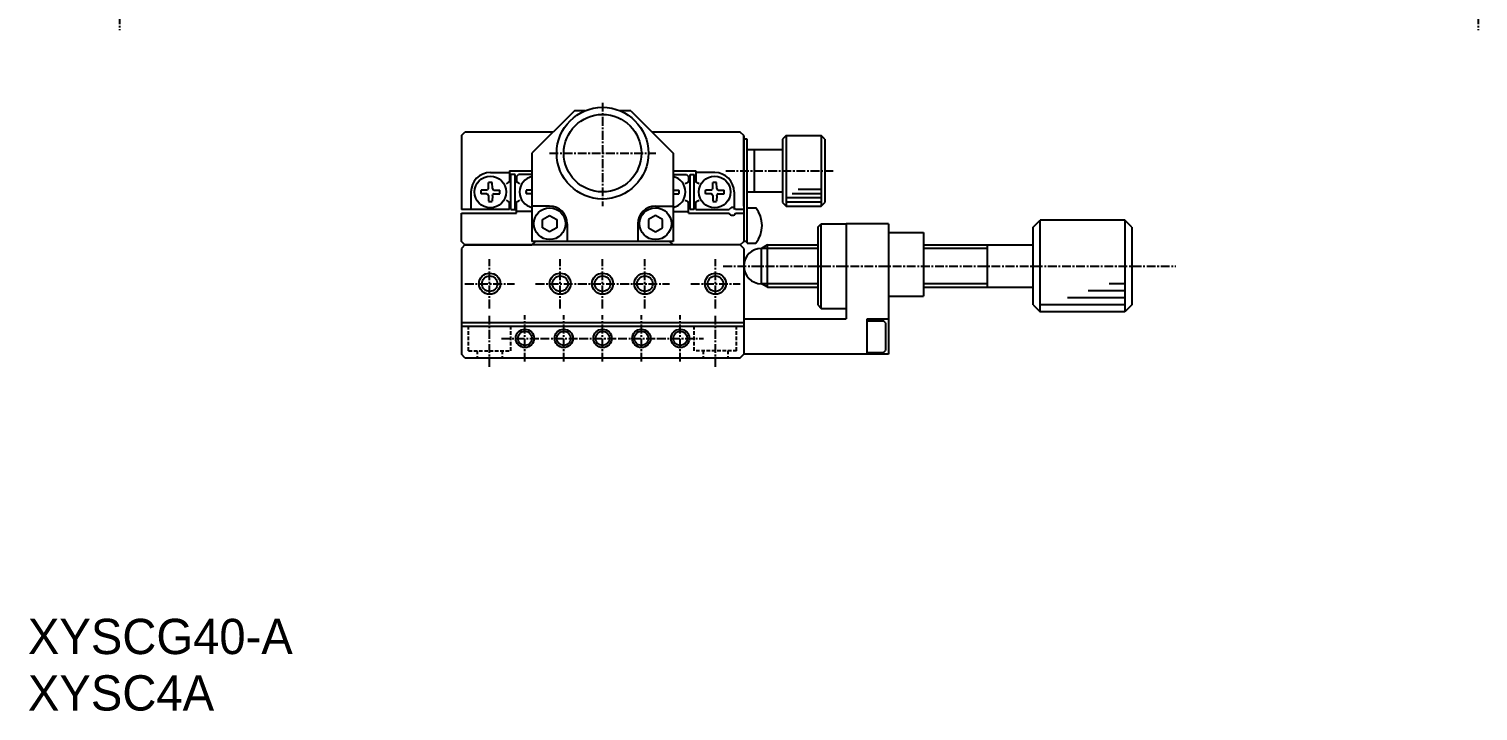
# Model space of a CAD drawing. Extents: x 692 to 913, y 45 to 335.
# Drawn here: x 693.7 to 899, y 44.9 to 141.6 of the extents above; entities that cross this region are included whole.
import ezdxf

# ---------------------------------------------------------------- set-up
doc = ezdxf.new("R2010")
doc.units = 0
doc.linetypes.add('CENTER', pattern=[2, 1.25, -0.25, 0.25, -0.25])
doc.linetypes.add('DASHED', pattern=[0.75, 0.5, -0.25])
doc.layers.get('0').update_dxf_attribs({"linetype": 'CONTINUOUS'})
doc.layers.add('CENTER', color=1, linetype='CENTER')

msp = doc.modelspace()

# ---------------------------------------------------------------- linework, layer by layer
at = {"color": 7, "linetype": 'CONTINUOUS'}
for p, q in [((770.98, 130.01), (764.98, 124.01)), ((772.48, 130.01), (770.98, 130.01)), ((778.98, 130.01), (777.48, 130.01)), ((778.98, 130.01), (784.98, 124.01)), ((754.98, 126.51), (755.48, 127.01)), ((754.98, 126.51), (754.98, 116.01)), ((767.98, 127.01), (755.48, 127.01)), ((794.48, 127.01), (781.98, 127.01)), ((794.98, 126.51), (794.48, 127.01)), ((794.98, 126.51), (794.98, 111.51)), ((794.98, 116.51), (794.98, 126.51)), ((795.48, 126.01), (794.98, 126.01)), ((795.48, 111.26), (795.48, 126.01)), ((800.98, 126.51), (800.48, 126.01)), ((800.48, 126.01), (800.48, 117.01)), ((800.98, 126.51), (805.98, 126.51)), ((800.98, 126.51), (800.98, 116.51)), ((806.48, 126.01), (805.98, 126.51)), ((805.98, 126.51), (805.98, 116.51)), ((806.48, 126.01), (806.48, 117.01)), ((764.98, 124.01), (764.98, 111.51)), ((784.98, 124.01), (784.98, 111.51)), ((795.48, 124.51), (800.48, 124.51)), ((796.48, 124.51), (796.48, 118.51)), ((759.08, 121.26), (761.78, 121.26)), ((761.78, 121.51), (761.78, 119.93)), ((761.78, 121.51), (764.98, 121.51)), ((784.98, 121.51), (788.18, 121.51)), ((788.18, 121.51), (788.18, 119.93)), ((790.88, 121.26), (788.18, 121.26)), ((758.81, 119.01), (758.82, 119.84)), ((759.36, 119.01), (759.34, 119.84)), ((762.58, 121.01), (761.98, 121.01)), ((761.98, 116.01), (761.98, 121.01)), ((762.58, 116.01), (762.58, 121.01)), ((762.78, 120.71), (763.08, 121.01)), ((762.78, 120.71), (762.78, 119.93)), ((764.98, 121.01), (763.08, 121.01)), ((784.98, 121.01), (786.88, 121.01)), ((786.88, 121.01), (787.18, 120.71)), ((787.18, 120.71), (787.18, 119.93)), ((787.38, 121.01), (787.98, 121.01)), ((787.38, 116.01), (787.38, 121.01)), ((787.98, 116.01), (787.98, 121.01)), ((790.61, 119.01), (790.62, 119.84)), ((791.16, 119.01), (791.14, 119.84)), ((756.33, 118.51), (756.33, 116.01)), ((758.6, 118.79), (757.76, 118.77)), ((758.6, 118.24), (757.76, 118.25)), ((758.6, 118.79), (758.73, 118.85)), ((758.6, 118.24), (758.73, 118.18)), ((758.81, 119.01), (758.73, 118.85)), ((758.81, 118.01), (758.73, 118.18)), ((758.81, 118.01), (758.82, 117.19)), ((759.36, 118.01), (759.34, 117.19)), ((759.36, 119.01), (759.43, 118.85)), ((759.36, 118.01), (759.43, 118.18)), ((759.56, 118.79), (759.43, 118.85)), ((759.56, 118.24), (759.43, 118.18)), ((759.56, 118.79), (760.41, 118.77)), ((759.56, 118.24), (760.41, 118.25)), ((761.78, 116.01), (761.78, 117.1)), ((762.78, 115.51), (762.78, 117.1)), ((765, 118.79), (764.16, 118.77)), ((765, 118.24), (764.16, 118.25)), ((784.96, 118.79), (785.81, 118.77)), ((784.96, 118.24), (785.81, 118.25)), ((787.18, 115.51), (787.18, 117.1)), ((788.18, 116.01), (788.18, 117.1)), ((790.4, 118.79), (789.56, 118.77)), ((790.4, 118.24), (789.56, 118.25)), ((790.4, 118.79), (790.53, 118.85)), ((790.4, 118.24), (790.53, 118.18)), ((790.61, 119.01), (790.53, 118.85)), ((790.61, 118.01), (790.53, 118.18)), ((790.61, 118.01), (790.62, 117.19)), ((791.16, 118.01), (791.14, 117.19)), ((791.16, 119.01), (791.23, 118.85)), ((791.16, 118.01), (791.23, 118.18)), ((791.36, 118.79), (791.23, 118.85)), ((791.36, 118.24), (791.23, 118.18)), ((791.36, 118.79), (792.21, 118.77)), ((791.36, 118.24), (792.21, 118.25)), ((793.63, 118.51), (793.63, 116.01)), ((795.48, 118.51), (800.48, 118.51)), ((761.78, 116.01), (754.98, 116.01)), ((754.98, 115.51), (762.78, 115.51)), ((754.98, 111.51), (754.98, 115.51)), ((761.98, 116.01), (762.58, 116.01)), ((764.98, 115.76), (762.78, 115.76)), ((767.48, 116.51), (764.98, 116.51)), ((766.48, 114.59), (767.48, 115.17)), ((767.48, 115.17), (768.48, 114.59)), ((782.48, 115.17), (781.48, 114.59)), ((782.48, 116.51), (784.98, 116.51)), ((783.48, 114.59), (782.48, 115.17)), ((784.98, 115.76), (787.18, 115.76)), ((787.18, 115.51), (792.92, 115.51)), ((787.98, 116.01), (787.38, 116.01)), ((788.18, 116.01), (792.92, 116.01)), ((794.98, 116.01), (793.84, 116.01)), ((793.84, 115.51), (794.98, 115.51)), ((795.48, 116.26), (796.71, 116.26)), ((800.48, 117.01), (800.98, 116.51)), ((800.98, 116.51), (805.98, 116.51)), ((805.98, 116.51), (806.48, 117.01)), ((766.48, 113.43), (766.48, 114.59)), ((767.48, 112.86), (766.48, 113.43)), ((768.48, 113.43), (767.48, 112.86)), ((768.48, 114.59), (768.48, 113.43)), ((769.98, 114.01), (769.98, 111.51)), ((779.98, 114.01), (779.98, 111.51)), ((781.48, 114.59), (781.48, 113.43)), ((781.48, 113.43), (782.48, 112.86)), ((782.48, 112.86), (783.48, 113.43)), ((783.48, 113.43), (783.48, 114.59)), ((805.48, 113.51), (805.98, 114.01)), ((805.48, 113.51), (805.48, 102.51)), ((805.98, 114.01), (809.48, 114.01)), ((809.48, 114.01), (809.48, 100.51)), ((815.48, 114.01), (809.48, 114.01)), ((815.48, 114.01), (815.48, 95.51)), ((835.98, 113.51), (836.98, 114.51)), ((835.98, 102.51), (835.98, 113.51)), ((848.98, 114.51), (836.98, 114.51)), ((849.98, 113.51), (848.98, 114.51)), ((849.98, 113.51), (849.98, 102.51)), ((755.48, 111.01), (754.98, 111.51)), ((755.48, 111.01), (754.98, 110.51)), ((794.48, 111.01), (755.48, 111.01)), ((755.48, 111.01), (764.98, 111.01)), ((764.98, 111.01), (765.48, 111.51)), ((784.98, 111.51), (764.98, 111.51)), ((784.98, 111.01), (784.48, 111.51)), ((794.48, 111.01), (784.98, 111.01)), ((794.48, 111.01), (794.98, 111.51)), ((794.98, 110.51), (794.48, 111.01)), ((795.48, 111.51), (794.98, 111.51)), ((795.48, 111.26), (796.71, 111.26)), ((798.35, 111.01), (797.48, 110.51)), ((798.35, 105.01), (798.35, 111.01)), ((798.35, 111.01), (805.48, 111.01)), ((815.48, 112.76), (820.48, 112.76)), ((820.48, 112.76), (820.48, 103.76)), ((820.48, 111.01), (835.98, 111.01)), ((829.48, 111.01), (829.48, 105.01)), ((754.98, 110.51), (754.98, 95.51)), ((794.98, 110.51), (794.98, 95.51)), ((797.48, 105.51), (797.48, 110.51)), ((798.35, 105.01), (797.48, 105.51)), ((798.35, 105.01), (805.48, 105.01)), ((820.48, 105.01), (835.98, 105.01)), ((815.48, 103.76), (820.48, 103.76)), ((805.48, 102.51), (805.98, 102.01)), ((805.98, 102.01), (809.48, 102.01)), ((835.98, 102.51), (836.98, 101.51)), ((848.98, 101.51), (836.98, 101.51)), ((849.98, 102.51), (848.98, 101.51)), ((754.98, 100.01), (794.98, 100.01)), ((754.98, 99.51), (794.98, 99.51)), ((794.98, 100.51), (809.48, 100.51)), ((812.48, 100.51), (815.48, 100.51)), ((812.48, 95.51), (812.48, 100.51)), ((812.48, 100.26), (814.78, 100.26)), ((815.08, 99.96), (814.78, 100.26)), ((815.08, 99.96), (815.08, 96.06)), ((755.48, 95.01), (754.98, 95.51)), ((755.48, 95.01), (754.98, 95.51)), ((755.48, 95.01), (794.48, 95.01)), ((794.48, 95.01), (794.98, 95.51)), ((794.48, 95.01), (794.98, 95.51)), ((815.48, 95.51), (794.98, 95.51)), ((812.48, 95.76), (814.78, 95.76)), ((814.78, 95.76), (815.08, 96.06))]:
    msp.add_line(p, q, dxfattribs=at)
at = {"color": 3, "linetype": 'CONTINUOUS'}
for p, q in [((800.98, 117.71), (805.98, 117.71)), ((800.98, 117.11), (805.98, 117.11)), ((801.85, 118.31), (805.98, 118.31)), ((802.72, 118.91), (805.98, 118.91)), ((805.98, 102.01), (805.98, 114.01)), ((836.98, 101.51), (836.98, 114.51)), ((848.98, 114.51), (848.98, 101.51)), ((805.48, 110.51), (797.48, 110.51)), ((829.48, 110.51), (820.48, 110.51)), ((805.48, 105.51), (797.48, 105.51)), ((829.48, 105.51), (820.48, 105.51)), ((848.98, 105.51), (846.75, 105.51)), ((848.98, 103.51), (840.87, 103.51)), ((848.98, 104.51), (843.81, 104.51)), ((848.98, 102.51), (836.98, 102.51))]:
    msp.add_line(p, q, dxfattribs=at)
at = {"color": 3, "linetype": 'DASHED'}
for p, q in [((755.98, 96.01), (755.98, 99.51)), ((761.98, 96.01), (761.98, 99.51)), ((787.98, 96.01), (787.98, 99.51)), ((793.98, 96.01), (793.98, 99.51)), ((755.98, 96.01), (761.98, 96.01)), ((757.23, 96.01), (757.23, 95.01)), ((760.73, 96.01), (760.73, 95.01)), ((793.98, 96.01), (787.98, 96.01)), ((789.23, 96.01), (789.23, 95.01)), ((792.73, 96.01), (792.73, 95.01))]:
    msp.add_line(p, q, dxfattribs=at)
at = {"color": 7, "linetype": 'CONTINUOUS'}
for centre, radius in [((774.98, 124.01), 6.5), ((774.98, 124.01), 5.5), ((759.08, 118.51), 2.25), ((790.88, 118.51), 2.25), ((767.48, 114.01), 2.25), ((782.48, 114.01), 2.25), ((758.98, 105.51), 1.1), ((768.98, 105.51), 1.1), ((774.98, 105.51), 1.1), ((780.98, 105.51), 1.1), ((790.98, 105.51), 1.1), ((763.98, 97.76), 1), ((769.48, 97.76), 1), ((774.98, 97.76), 1), ((780.48, 97.76), 1), ((785.98, 97.76), 1)]:
    msp.add_circle(centre, radius, dxfattribs=at)
at = {"color": 3, "linetype": 'CONTINUOUS'}
for centre, radius in [((758.98, 105.51), 1.5), ((768.98, 105.51), 1.5), ((774.98, 105.51), 1.5), ((780.98, 105.51), 1.5), ((790.98, 105.51), 1.5), ((763.98, 97.76), 1.3), ((769.48, 97.76), 1.3), ((774.98, 97.76), 1.3), ((780.48, 97.76), 1.3), ((785.98, 97.76), 1.3)]:
    msp.add_circle(centre, radius, dxfattribs=at)
at = {"color": 7, "linetype": 'CONTINUOUS'}
for centre, radius, start, end in [((759.08, 118.51), 2.75, 90, 180), ((790.88, 118.51), 2.75, 0, 90), ((759.08, 118.51), 1.35, 78.8959, 101.1041), ((762.28, 118.51), 1.5, 101.537, 130.5416), ((762.28, 118.51), 1.5, 49.4584, 78.463), ((765.48, 118.51), 2.25, 102.8396, 257.1604), ((784.48, 118.51), 2.25, 282.8396, 77.1604), ((787.68, 118.51), 1.5, 101.537, 130.5416), ((787.68, 118.51), 1.5, 49.4584, 78.463), ((790.88, 118.51), 1.35, 78.8959, 101.1041), ((759.08, 118.51), 1.35, 168.8959, 191.1041), ((759.08, 118.51), 1.35, 258.8959, 281.1041), ((759.08, 118.51), 1.35, 348.8959, 11.1041), ((762.28, 118.51), 1.5, 229.4584, 258.463), ((762.28, 118.51), 1.5, 281.537, 310.5416), ((765.48, 118.51), 1.35, 168.8959, 191.1041), ((784.48, 118.51), 1.35, 348.8959, 11.1041), ((787.68, 118.51), 1.5, 229.4584, 258.463), ((787.68, 118.51), 1.5, 281.537, 310.5416), ((790.88, 118.51), 1.35, 168.8959, 191.1041), ((790.88, 118.51), 1.35, 258.8959, 281.1041), ((790.88, 118.51), 1.35, 348.8959, 11.1041), ((767.48, 114.01), 2.5, 0, 90), ((782.48, 114.01), 2.5, 90, 180), ((793.38, 115.81), 0.5, 23.5782, 156.4218), ((793.38, 115.71), 0.5, 203.5782, 336.4218), ((793.58, 113.76), 4, 321.3178, 38.6822), ((797.48, 108.01), 2.5, 90, 270)]:
    msp.add_arc(centre, radius, start, end, dxfattribs=at)
at = {"layer": 'CENTER', "color": 1, "linetype": 'CENTER'}
for p, q in [((706.55, 205.57), (706.55, 141.47)), ((899.04, 205.57), (899.04, 141.47)), ((774.98, 131.16), (774.98, 116.51)), ((767.46, 124.01), (782.51, 124.01)), ((792.46, 121.51), (807.65, 121.51)), ((758.98, 102.01), (758.98, 109.01)), ((768.98, 102.01), (768.98, 109.01)), ((774.98, 102.01), (774.98, 109.01)), ((780.98, 102.01), (780.98, 109.01)), ((790.98, 102.01), (790.98, 109.01)), ((792.09, 108.01), (856.2, 108.01)), ((755.48, 105.51), (762.48, 105.51)), ((765.48, 105.51), (772.48, 105.51)), ((771.48, 105.51), (778.48, 105.51)), ((777.48, 105.51), (784.48, 105.51)), ((787.48, 105.51), (794.48, 105.51)), ((758.98, 93.71), (758.98, 101.21)), ((763.98, 94.46), (763.98, 101.06)), ((769.48, 94.46), (769.48, 101.06)), ((774.98, 94.46), (774.98, 101.06)), ((780.48, 94.46), (780.48, 101.06)), ((785.98, 94.46), (785.98, 101.06)), ((790.98, 93.71), (790.98, 101.21)), ((760.68, 97.76), (767.28, 97.76)), ((766.18, 97.76), (772.78, 97.76)), ((771.68, 97.76), (778.28, 97.76)), ((777.18, 97.76), (783.78, 97.76)), ((782.68, 97.76), (789.28, 97.76))]:
    msp.add_line(p, q, dxfattribs=at)

# ---------------------------------------------------------------- texts
at = {"color": 7, "linetype": 'CONTINUOUS'}
for s, p in [('XYSCG40-A', (693.55, 53.01)), ('XYSC4A', (693.55, 45.01))]:
    msp.add_text(s, height=5, dxfattribs=at).set_placement(p)

doc.saveas('drawing.dxf')
